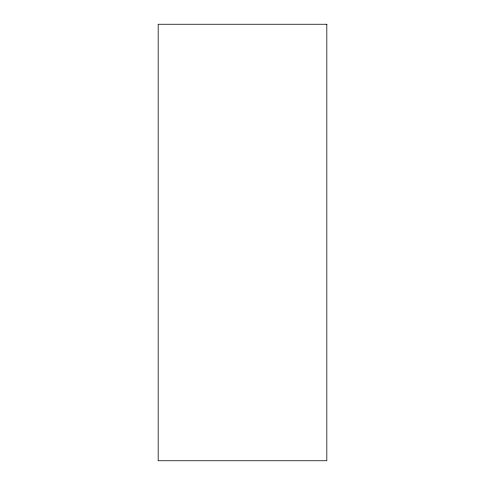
<?xml version="1.0" encoding="UTF-8"?>
<svg xmlns="http://www.w3.org/2000/svg" width="485" height="485" viewBox="0 0 485 485"><rect width="100%" height="100%" fill="white"/><g stroke="black" fill="none" stroke-linecap="round" stroke-linejoin="round"><path stroke-width="0.73" d="M326.823 24.25L158.177 24.25L158.177 460.75L326.823 460.75L326.823 24.25"/></g></svg>
